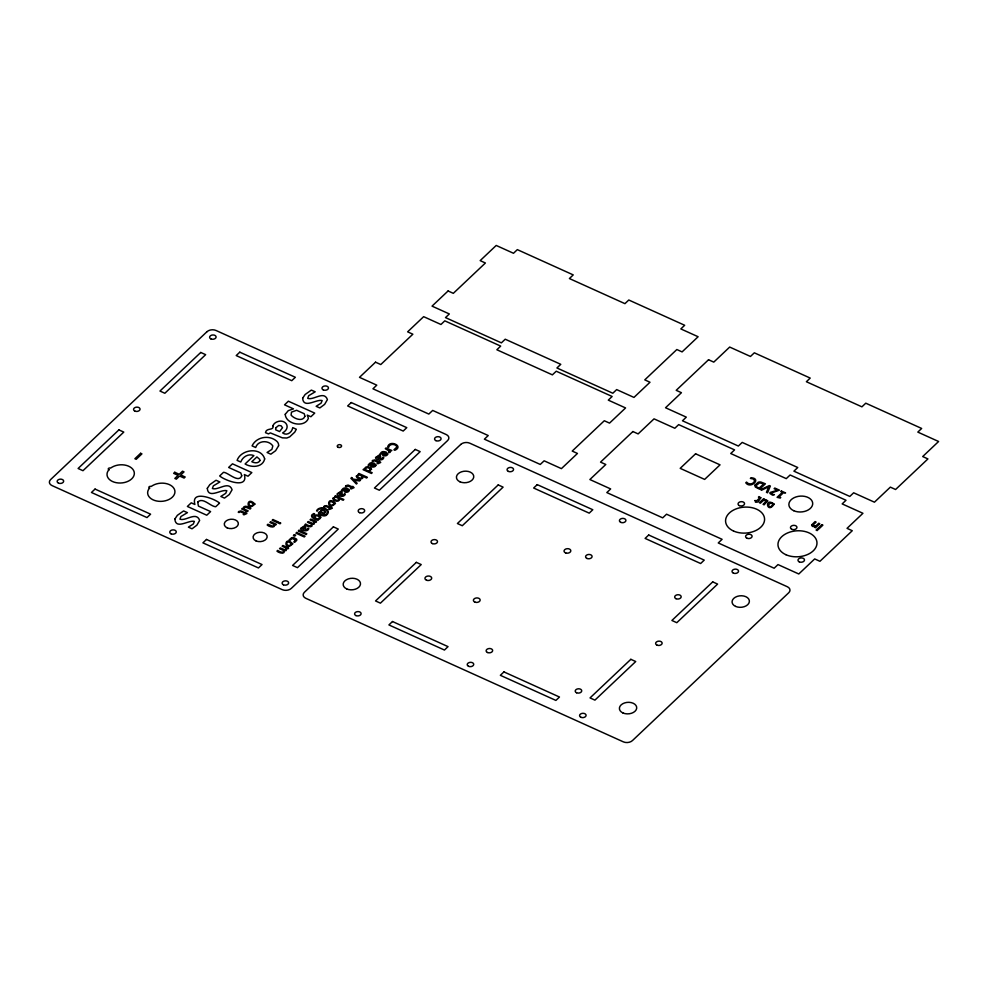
<?xml version="1.0" encoding="UTF-8"?>
<svg xmlns="http://www.w3.org/2000/svg" width="988" height="988" viewBox="0 0 988 988"><rect width="100%" height="100%" fill="white"/><g stroke="black" fill="none" stroke-linecap="round" stroke-linejoin="round"><path stroke-width="1.48" d="M774.135 504.152C766.923 515.032 763.885 496.235 774.135 504.152M314.974 516.959L315.073 517.86L317.469 518.935C322.545 518.589 316.345 513.439 314.974 516.959M275.738 427.866L275.677 429.792L279.616 431.571L282.519 427.718L281.061 425.766L278.715 425.458L275.738 427.866M365.486 468.831L365.572 469.732L368.228 470.93C373.538 470.473 366.807 465.36 365.486 468.831M338.872 498.755C338.439 502.941 330.437 497.656 336.118 497.088L338.872 498.755M362.386 476.525C361.954 480.711 353.939 475.413 359.632 474.858L362.386 476.525M324.953 512.043L324.015 513.291L321.471 512.13C319.692 509.536 324.595 510.141 324.953 512.043M754.684 480.539C754.153 484.231 748.632 485.133 746.533 482.082L745.767 482.811C750.695 489.529 762.069 478.365 751.102 477.747L750.398 478.414L753.288 479.007L754.684 480.539M754.783 485.33L755.351 487.035L759.649 489.245L765.404 483.799L760.921 482.045A4.051 2.692 -3.9 0 0 758.204 482.255L754.783 485.33M756.191 485.528L756.66 486.849L759.142 488.158L763.687 483.873L759.5 482.823L756.191 485.528M771.245 493.037L772.011 494.235L774.407 494.655L772.418 495.087L769.961 493.494A2.384 1.593 -3.9 0 1 770.146 492.444L777.519 490.221L774.123 488.677L774.79 488.047L779.458 490.147L771.245 493.037M332.857 498.372C332.721 501.793 340.638 502.497 339.415 498.582L343.108 500.249L343.873 499.52L335.451 495.717L334.784 496.346L335.401 496.754L332.857 498.372M356.359 476.142C356.236 479.563 364.14 480.267 362.929 476.34L366.61 478.007L367.375 477.29L358.965 473.487L358.286 474.117L358.903 474.524L356.359 476.142M371.513 469.226L368.932 471.251L372.204 472.733L371.439 473.45L363.078 469.683L363.843 468.954L364.93 469.436C363.769 465.669 370.908 466.188 371.513 469.226M285.236 414.318C285.68 424.223 304.736 428.298 308.404 418.282L307.243 415.096L310.887 416.738L314.727 413.108L288.385 401.202L284.544 404.833L293.473 408.871L288.261 410.65L285.236 414.318M302.699 527.987L302.624 528.654C306.021 531.136 304.934 524.801 302.699 527.987M339.217 493.444L339.143 494.124C342.54 496.606 341.453 490.27 339.217 493.444M377.675 457.074L377.601 457.753C380.998 460.235 379.898 453.9 377.675 457.074M295.536 540.177L293.807 541.918L294.683 542.313L296.659 540.424A2.989 1.988 -3.9 0 0 296.561 539.102L293.769 537.608A3.619 2.408 -3.9 0 0 291.695 537.682L289.113 539.868L290.015 540.275L292.287 538.448L295.536 540.177M325.67 512.031L324.064 514.106C313.147 508.808 322.644 518.737 326.867 514.007C330.412 508.758 319.05 506.152 317.185 511.166L316.555 510.882C318.939 504.769 332.833 509.215 326.818 514.822C324.373 518.132 313.999 512.686 320.532 511.772C319.507 508.487 325.472 509.462 325.67 512.031M253.793 504.189C248.136 509.944 246.704 497.73 253.793 504.189M291.621 543.931C285.964 549.686 284.532 537.472 291.621 543.931M334.339 503.547C328.671 509.302 327.238 497.075 334.339 503.547M760.809 497.754L757.994 502.052L755.388 502.052L756.228 501.262L754.721 500.57L756.808 500.706L759.451 498.125L758.451 497.1L758.982 496.594L760.809 497.754M349.295 490.27C348.863 493.914 339.724 492.049 346.615 489.035L344.195 488.862L342.268 490.764L341.44 490.394L342.935 488.615A3.273 2.174 -3.9 0 1 344.812 487.949L347.591 488.381L349.295 490.27M375.946 465.076C375.502 468.72 366.363 466.855 373.254 463.841L370.846 463.656L368.907 465.57L368.079 465.2L369.586 463.409A3.273 2.174 -3.9 0 1 371.451 462.755L374.23 463.187L375.946 465.076M387.753 453.9C387.308 457.543 378.182 455.678 385.073 452.665L382.652 452.492L380.726 454.406L379.898 454.023L381.393 452.245A3.273 2.174 -3.9 0 1 383.27 451.578L386.036 452.01L387.753 453.9M174.864 519.033C175.666 530.111 188.819 519.688 194.389 521.392L193.29 524.023L188.375 527.147L192.043 528.802L196.859 525.196L199.65 520.429C196.328 511.068 185.732 521.479 179.94 519.169L180.915 516.526L187.424 512.649L183.595 510.92L177.346 515.341L174.864 519.033M207.307 488.344C208.11 499.422 221.263 488.998 226.832 490.715L225.733 493.333L220.818 496.458L224.486 498.113L229.302 494.519L232.094 489.739C228.784 480.39 218.175 490.789 212.383 488.492L213.371 485.837L219.867 481.971L216.039 480.242L209.789 484.663L207.307 488.344M302.637 398.189C303.44 409.267 316.592 398.856 322.162 400.56L321.051 403.178L316.135 406.303L319.803 407.958L324.632 404.364L327.423 399.597C324.101 390.235 313.505 400.634 307.713 398.337L308.688 395.694L315.184 391.816L311.356 390.087L305.119 394.508L302.637 398.189M320.754 517.255L320.174 518.465A2.569 1.704 -3.9 0 1 318.791 519.157L318.062 520.281C314.802 519.886 307.861 515.983 313.875 513.538L314.69 514.032L312.492 515.674A1.704 1.136 -3.9 0 0 312.788 516.699L314.431 517.564C313.184 513.958 320.297 514.168 320.754 517.255M811.617 525.011L812.383 526.419L815.298 526.493L814.495 527.246L815.545 527.716L819.768 523.726L818.719 523.245L815.989 525.838L813.26 525.888L812.963 525.097L816.113 522.072L815.063 521.59L811.617 525.011M767.639 500.854L764.107 504.819L763.057 504.349L766.206 501.311L765.91 500.521L763.181 500.57L760.451 503.164L759.402 502.694L763.625 498.693L764.675 499.175L763.872 499.916L766.157 499.78L767.639 500.854M301.982 527.58C296.647 529.173 307.663 533.347 308.849 528.58L307.984 528.197C302.884 535.261 308.799 521.392 301.982 527.58M338.501 493.037C333.166 494.642 344.182 498.817 345.355 494.049L344.503 493.654C339.39 500.718 345.318 486.849 338.501 493.037M376.947 456.666C371.624 458.271 382.64 462.446 383.813 457.679L382.949 457.283C377.848 464.348 383.776 450.479 376.947 456.666M396.991 446.984L393.928 449.787L394.965 450.256C404.253 445.996 389.284 439.314 387.679 446.971L388.63 447.403C389.309 443.377 395.756 443.587 396.991 446.984M272.972 425.791C274.256 431.003 266.254 427.335 265.488 432.67L268.514 433.917L270.317 432.892L282.383 437.845L286.804 438.017L289.682 436.881L294.745 432.164L296.326 429.261L292.732 427.631C292.09 432.312 286.853 436.251 282.617 432.929C291.929 427.606 285.248 418.035 276.541 422.074A8.657 5.755 -3.9 0 0 272.972 425.791M197.724 502.126L198.415 506.078L210.605 511.586L206.764 515.217L187.387 506.461L191.227 502.83L194.883 504.485C190.561 489.134 215.495 499.125 219.558 503.114L215.717 506.745C210.382 506.461 202.713 496.742 197.724 502.126M241.739 475.784C238.664 483.638 228.142 472.4 223.523 472.301L219.682 475.92C223.757 479.909 248.667 489.912 244.357 474.561L248.013 476.216L251.841 472.585L232.476 463.829L228.636 467.448L240.825 472.968L241.739 475.784M254.879 504.065C245.901 513.352 245.864 494.593 254.879 504.065M264.673 458.901C262.771 467.559 251.434 467.867 245.086 463.977L253.916 455.629C248.556 453.245 242.616 456.789 240.763 462.026L237.095 460.371C241.06 449.12 261.19 446.7 264.673 458.901M292.707 543.795C283.729 553.095 283.692 534.335 292.707 543.795M335.426 503.411C326.448 512.698 326.398 493.938 335.426 503.411M286.211 548.97L285.223 549.958L280.308 547.945L279.542 548.673L283.395 550.415C284.507 554.194 278.789 551.341 277.727 550.402L276.949 551.131C278.208 552.7 285.347 555.009 284.211 550.785L286.112 550.575L286.804 548.34L287.891 548.822L288.657 548.105L282.901 545.5L282.136 546.228L285.989 547.97L286.211 548.97M314.147 522.553L313.147 523.554L308.244 521.541L307.478 522.269L311.331 524.011C312.43 527.777 306.712 524.937 305.65 523.986L304.884 524.714C306.144 526.295 313.27 528.592 312.146 524.381L314.036 524.159L314.74 521.923L315.814 522.405L316.58 521.689L310.837 519.083L310.071 519.812L313.925 521.553L314.147 522.553M244.258 507.721L244.456 509.178L248.173 510.858L247.408 511.586L241.665 508.981L242.431 508.264L243.505 508.746C242.492 504.46 249.519 506.708 250.866 508.314L250.1 509.042L245.728 507.116L244.258 507.721M273.886 525.159L272.787 526.258L267.946 524.258L267.18 524.986C268.538 526.592 275.553 528.827 274.541 524.554L275.615 525.036L276.381 524.319L270.638 521.713L269.872 522.442L273.59 524.122L273.886 525.159M389.42 451.294L388.605 452.343L389.852 452.566A2.272 1.507 -3.9 0 0 390.248 451.244L391.816 450.528L386.061 447.935L385.295 448.663L389.42 451.294M304.897 416.269C302.797 422.209 294.016 418.702 291.089 415.108L291.485 412.132L296.585 410.279L304.255 413.737L304.897 416.269M278.591 445.786L275.59 450.738L270.836 454.184L267.056 452.479L271.873 449.379L272.836 445.946C268.934 439.993 257.979 440.092 255.694 447.502L252.076 445.872C256.435 436.634 269.489 434.609 276.862 441.315A10.646 7.077 -3.9 0 1 278.591 445.786M768.281 504.757C770.973 511.574 776.506 498.137 768.281 504.757M768.738 486.763L766.441 492.32L767.553 492.814L770.356 486.034L769.306 485.565L760.711 489.727L761.686 490.159L768.738 486.763M259.869 460.618C258.399 463.73 254.311 462.989 251.804 461.742L256.917 456.913L259.758 459.432L259.869 460.618M348.27 490.666L345.504 491.184L347.368 489.418L348.27 490.666M374.921 465.459L372.143 465.99L374.007 464.224L374.921 465.459M386.728 454.295L383.949 454.813L385.814 453.047L386.728 454.295M238.726 511.574L238.244 512.216L238.96 512.537L240.566 511.809L244.295 513.439L243.196 514.476L243.974 514.834L246.889 513.538L245.592 512.204L245.061 512.71L240.887 510.932L238.726 511.574M324.212 506.251L323.731 506.893L324.447 507.215L326.052 506.486L329.782 508.104L328.671 509.153L329.461 509.499L332.376 508.203L331.079 506.881L330.548 507.387L326.361 505.609L324.212 506.251M345.936 485.713L345.454 486.343L346.171 486.676L347.776 485.948L351.493 487.566L350.394 488.615L351.172 488.961L354.087 487.664L352.79 486.343L352.259 486.837L348.085 485.071L345.936 485.713M372.575 460.507L372.093 461.149L372.809 461.482L374.415 460.754L378.145 462.372L377.033 463.409L377.824 463.767L380.726 462.47L379.429 461.149L378.91 461.643L374.724 459.877L372.575 460.507M109.001 469.769L107.951 471.078A13.671 9.09 -3.9 0 0 120.363 483.021A13.671 9.09 -3.9 0 0 133.615 470.486A13.671 9.09 -3.9 0 0 112.138 467.114L110.508 468.139A1.408 0.939 -3.9 0 0 108.532 468.411A1.408 0.939 -3.9 0 0 108.841 469.708L109.001 469.769M149.608 488.121L148.571 489.431A13.671 9.09 -3.9 0 0 160.982 501.373A13.671 9.09 -3.9 0 0 174.221 488.85A13.671 9.09 -3.9 0 0 152.745 485.479L151.115 486.491A1.408 0.939 -3.9 0 0 149.151 486.775A1.408 0.939 -3.9 0 0 149.447 488.072L149.608 488.121M206.924 331.746L50.623 479.563A6.508 4.335 -3.9 0 0 52.018 485.577L282.235 589.651A6.508 4.335 -3.9 0 0 291.324 588.379L447.626 440.549A6.508 4.335 -3.9 0 0 446.23 434.547L216.014 330.474A6.508 4.335 -3.9 0 0 206.924 331.746M118.893 429.891L78.089 468.485L82.98 470.696L123.784 432.102L118.893 429.891M200.762 352.457L159.957 391.05L164.848 393.261L205.652 354.667L200.762 352.457M95.046 489.072L91.452 492.469L147.002 517.576L150.596 514.18L95.046 489.072M239.8 352.173L236.206 355.569L291.756 380.676L295.35 377.28L239.8 352.173M140.629 453.282L134.874 458.728L136.183 459.321L141.939 453.875L140.629 453.282M174.765 472.276L173.641 473.338L178.099 475.351L174.827 478.451L176.358 479.143L179.631 476.043L184.089 478.056L185.201 476.994L180.755 474.981L184.027 471.881L182.508 471.19L179.223 474.289L174.765 472.276M448.083 290.966L432.04 306.132L449.33 313.949L445.489 317.593L501.385 342.861L505.226 339.217L560.776 364.325L556.923 367.968L612.819 393.236L616.673 389.593L633.963 397.411L650.005 382.245L644.769 379.874L676.842 349.53L682.091 351.901L698.121 336.735L680.831 328.918L684.684 325.274L628.788 300.006L624.935 303.649L569.397 278.542L573.238 274.899L517.341 249.631L513.501 253.274L496.211 245.456L480.168 260.622L485.404 262.993L453.319 293.337L448.083 290.966M375.539 362.176L359.496 377.342L376.786 385.159L372.945 388.803L428.829 414.071L432.682 410.428L488.233 435.547L484.379 439.178L540.275 464.446L544.129 460.816L561.419 468.633L577.461 453.455L572.213 451.084L604.298 420.752L609.534 423.111L625.577 407.945L608.287 400.128L612.14 396.484L556.244 371.216L552.391 374.86L496.853 349.752L500.694 346.109L444.798 320.841L440.957 324.484L423.654 316.666L407.624 331.832L412.861 334.203L380.775 364.547L375.539 362.176M206.492 539.448L202.898 542.844L258.448 567.952L262.042 564.556L206.492 539.448M351.246 402.548L347.653 405.945L403.19 431.052L406.784 427.656L351.246 402.548M272.935 519.54L272.169 520.268L277.924 522.862L278.69 522.133L272.935 519.54M279.728 522.615L278.962 523.331L280.012 523.801L280.777 523.084L279.728 522.615M351.679 477.537L350.876 478.291L356.409 484.021L357.137 483.33L354.099 480.156L359.632 480.971L360.459 480.18L353.087 479.131L351.679 477.537M294.387 534.644L293.424 535.558L294.733 536.138L295.696 535.237L294.387 534.644M296.696 532.458L295.931 533.187L304.292 536.953L305.057 536.237L296.696 532.458M298.994 530.284L298.228 531.001L303.983 533.606L304.749 532.878L298.994 530.284M305.786 533.347L305.02 534.076L306.07 534.545L306.836 533.816L305.786 533.347M333.388 526.851L292.584 565.445L297.474 567.668L338.279 529.062L333.388 526.851M415.269 449.429L374.452 488.023L379.343 490.233L420.159 451.639L415.269 449.429M460.704 444.464L304.403 592.281A6.508 4.335 -3.9 0 0 305.798 598.296L623.354 741.852A6.508 4.335 -3.9 0 0 632.444 740.58L788.733 592.751A6.508 4.335 -3.9 0 0 787.35 586.749L469.794 443.192A6.508 4.335 -3.9 0 0 460.704 444.464M416.343 562.357L375.539 600.951L380.429 603.162L421.234 564.568L416.343 562.357M498.211 484.923L457.407 523.517L462.298 525.727L503.102 487.133L498.211 484.923M392.495 621.526L388.901 624.922L444.452 650.042L448.046 646.634L392.495 621.526M537.25 484.626L533.656 488.023L589.206 513.143L592.8 509.734L537.25 484.626M708.544 359.743L676.2 390.322L681.436 392.693L665.529 407.748L686.314 417.146L682.461 420.777L738.357 446.045L742.21 442.414L797.761 467.522L793.907 471.165L849.804 496.433L853.657 492.79L874.442 502.188L890.349 487.133L895.585 489.505L927.93 458.914L922.693 456.555L938.6 441.5L917.815 432.102L921.668 428.459L865.772 403.19L861.919 406.834L806.369 381.726L810.222 378.083L754.326 352.815L750.472 356.458L729.687 347.06L713.781 362.114L708.544 359.743M632.888 431.534L600.543 462.125L605.792 464.496L589.873 479.538L610.658 488.937L606.817 492.58L662.701 517.848L666.554 514.205L722.105 539.312L718.251 542.955L774.147 568.224L778.001 564.58L798.786 573.979L814.692 558.924L819.941 561.295L852.274 530.717L847.037 528.345L862.944 513.291L842.159 503.905L846.012 500.261L790.116 474.993L786.263 478.637L730.725 453.517L734.566 449.886L678.67 424.618L674.829 428.249L654.044 418.863L638.125 433.905L632.888 431.534M695.589 453.788L680.189 468.349L704.642 479.402L720.042 464.842L695.589 453.788M503.942 671.902L500.348 675.31L555.898 700.418L559.48 697.022L503.942 671.902M648.696 535.002L645.102 538.411L700.64 563.518L704.234 560.122L648.696 535.002M781.397 491.036L780.829 491.579L782.397 492.283L777.062 497.322L780.162 498.051L780.755 497.483L778.902 497.05L783.435 492.753L785.584 492.926L781.397 491.036M630.838 659.317L590.034 697.911L594.924 700.122L635.729 661.528L630.838 659.317M712.719 581.883L671.902 620.476L676.792 622.687L717.609 584.093L712.719 581.883M816.866 529.383L816.1 530.111L817.15 530.581L817.916 529.852L816.866 529.383M821.855 524.665L817.632 528.654L818.682 529.136L822.905 525.134L821.855 524.665M475.055 602.186A3.396 2.26 -3.9 0 0 480.168 600.062A3.396 2.26 -3.9 0 0 475.105 598.271A3.396 2.26 -3.9 0 0 475.055 602.186M426.606 580.277A3.396 2.26 -3.9 0 0 431.707 578.153A3.396 2.26 -3.9 0 0 426.655 576.362A3.396 2.26 -3.9 0 0 426.606 580.277M565.716 552.947A3.396 2.26 -3.9 0 0 570.817 550.81A3.396 2.26 -3.9 0 0 565.754 549.019A3.396 2.26 -3.9 0 0 565.716 552.947M580.907 717.288A3.26 2.161 -3.9 0 0 586.069 715.584A3.26 2.161 -3.9 0 0 581.524 713.534A3.26 2.161 -3.9 0 0 580.907 717.288M355.927 615.586A3.26 2.161 -3.9 0 0 361.089 613.881A3.26 2.161 -3.9 0 0 356.545 611.819A3.26 2.161 -3.9 0 0 355.927 615.586M508.388 471.4A3.26 2.161 -3.9 0 0 513.538 469.695A3.26 2.161 -3.9 0 0 509.005 467.645A3.26 2.161 -3.9 0 0 508.388 471.4M733.355 573.102A3.26 2.161 -3.9 0 0 738.518 571.397A3.26 2.161 -3.9 0 0 733.973 569.347A3.26 2.161 -3.9 0 0 733.355 573.102M468.547 666.307A3.26 2.161 -3.9 0 0 473.709 664.603A3.26 2.161 -3.9 0 0 469.164 662.553A3.26 2.161 -3.9 0 0 468.547 666.307M620.748 522.368A3.26 2.161 -3.9 0 0 625.898 520.664A3.26 2.161 -3.9 0 0 621.366 518.614A3.26 2.161 -3.9 0 0 620.748 522.368M432.336 543.573A3.26 2.161 -3.9 0 0 437.486 541.869A3.26 2.161 -3.9 0 0 432.954 539.819A3.26 2.161 -3.9 0 0 432.336 543.573M656.958 645.115A3.26 2.161 -3.9 0 0 662.121 643.41A3.26 2.161 -3.9 0 0 657.576 641.36A3.26 2.161 -3.9 0 0 656.958 645.115M346.702 588.91A8.682 5.78 -3.9 0 0 360.447 584.365A8.682 5.78 -3.9 0 0 348.344 578.894A8.682 5.78 -3.9 0 0 346.702 588.91M459.951 481.798A8.682 5.78 -3.9 0 0 473.709 477.253A8.682 5.78 -3.9 0 0 461.606 471.782A8.682 5.78 -3.9 0 0 459.951 481.798M622.922 712.953A8.682 5.78 -3.9 0 0 636.667 708.408A8.682 5.78 -3.9 0 0 624.564 702.937A8.682 5.78 -3.9 0 0 622.922 712.953M735.591 606.397A8.682 5.78 -3.9 0 0 749.336 601.853A8.682 5.78 -3.9 0 0 737.233 596.382A8.682 5.78 -3.9 0 0 735.591 606.397M58.477 483.12A3.26 2.161 -3.9 0 0 63.64 481.415A3.26 2.161 -3.9 0 0 59.107 479.365A3.26 2.161 -3.9 0 0 58.477 483.12M323.298 389.914A3.26 2.161 -3.9 0 0 328.448 388.21A3.26 2.161 -3.9 0 0 323.916 386.16A3.26 2.161 -3.9 0 0 323.298 389.914M210.938 338.933A3.26 2.161 -3.9 0 0 216.088 337.229A3.26 2.161 -3.9 0 0 211.556 335.179A3.26 2.161 -3.9 0 0 210.938 338.933M134.887 411.107A3.26 2.161 -3.9 0 0 140.037 409.403A3.26 2.161 -3.9 0 0 135.504 407.352A3.26 2.161 -3.9 0 0 134.887 411.107M283.457 584.822A3.26 2.161 -3.9 0 0 288.62 583.118A3.26 2.161 -3.9 0 0 284.075 581.067A3.26 2.161 -3.9 0 0 283.457 584.822M171.097 533.853A3.26 2.161 -3.9 0 0 176.259 532.149A3.26 2.161 -3.9 0 0 171.714 530.099A3.26 2.161 -3.9 0 0 171.097 533.853M435.906 440.648A3.26 2.161 -3.9 0 0 441.068 438.944A3.26 2.161 -3.9 0 0 436.535 436.881A3.26 2.161 -3.9 0 0 435.906 440.648M359.509 512.649A3.26 2.161 -3.9 0 0 364.671 510.944A3.26 2.161 -3.9 0 0 360.126 508.894A3.26 2.161 -3.9 0 0 359.509 512.649M338.118 447.292A2.174 1.445 -3.9 0 0 341.564 446.156A2.174 1.445 -3.9 0 0 338.538 444.785A2.174 1.445 -3.9 0 0 338.118 447.292M793.735 510.71A11.942 7.941 -3.9 0 0 812.642 504.46A11.942 7.941 -3.9 0 0 795.995 496.939A11.942 7.941 -3.9 0 0 793.735 510.71M791.783 529.321A3.26 2.161 -3.9 0 0 796.933 527.617A3.26 2.161 -3.9 0 0 792.401 525.567A3.26 2.161 -3.9 0 0 791.783 529.321M799.317 561.9A3.26 2.161 -3.9 0 0 804.479 560.196A3.26 2.161 -3.9 0 0 799.934 558.146A3.26 2.161 -3.9 0 0 799.317 561.9M785.929 554.713A19.538 12.992 -3.9 0 0 816.866 544.487A19.538 12.992 -3.9 0 0 789.634 532.174A19.538 12.992 -3.9 0 0 785.929 554.713M739.382 505.634A3.26 2.161 -3.9 0 0 744.532 503.929A3.26 2.161 -3.9 0 0 740 501.879A3.26 2.161 -3.9 0 0 739.382 505.634M746.916 538.213A3.26 2.161 -3.9 0 0 752.078 536.509A3.26 2.161 -3.9 0 0 747.533 534.459A3.26 2.161 -3.9 0 0 746.916 538.213M733.528 531.025A19.538 12.992 -3.9 0 0 764.465 520.8A19.538 12.992 -3.9 0 0 737.233 508.487A19.538 12.992 -3.9 0 0 733.528 531.025M255.954 540.881A7.052 4.693 -3.9 0 0 267.131 537.188A7.052 4.693 -3.9 0 0 257.3 532.742A7.052 4.693 -3.9 0 0 255.954 540.881M227.141 527.851A7.052 4.693 -3.9 0 0 238.306 524.159A7.052 4.693 -3.9 0 0 228.475 519.713A7.052 4.693 -3.9 0 0 227.141 527.851M676.002 598.703A3.26 2.161 -3.9 0 0 681.164 596.999A3.26 2.161 -3.9 0 0 676.619 594.949A3.26 2.161 -3.9 0 0 676.002 598.703M487.467 652.5A3.26 2.161 -3.9 0 0 492.629 650.796A3.26 2.161 -3.9 0 0 488.084 648.733A3.26 2.161 -3.9 0 0 487.467 652.5M586.921 558.442A3.26 2.161 -3.9 0 0 592.071 556.738A3.26 2.161 -3.9 0 0 587.539 554.676A3.26 2.161 -3.9 0 0 586.921 558.442M576.547 692.761A3.26 2.161 -3.9 0 0 581.71 691.057A3.26 2.161 -3.9 0 0 577.165 689.007A3.26 2.161 -3.9 0 0 576.547 692.761"/></g></svg>
